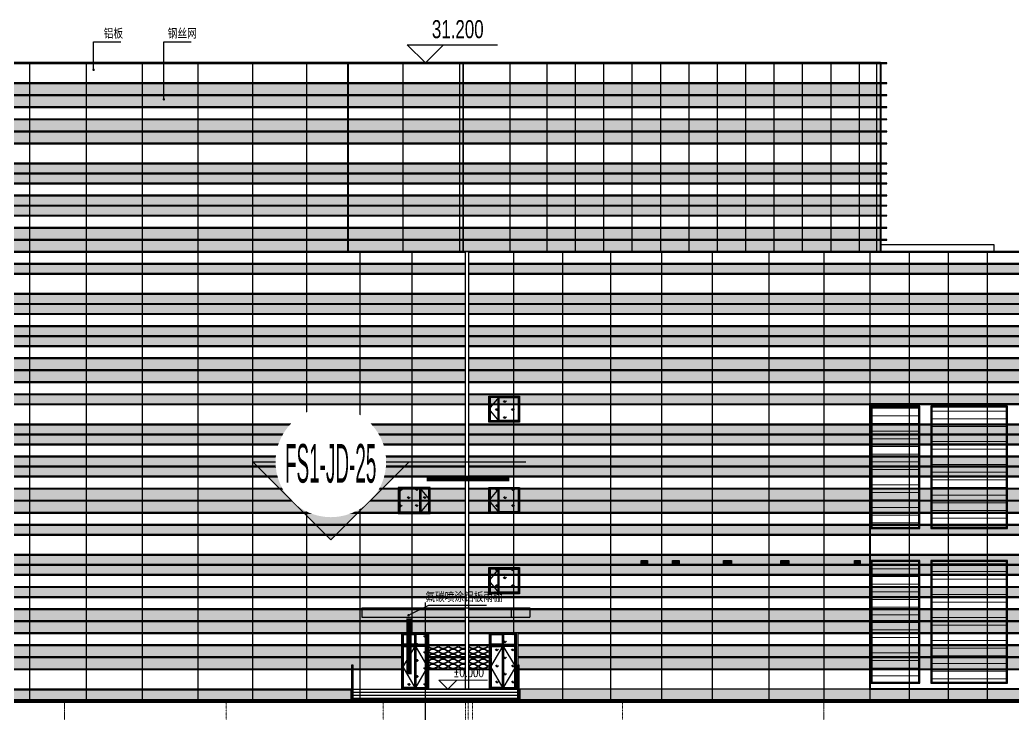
# Model space of a CAD drawing. Extents: x 137748 to 546915, y -417571 to -267079.
# Drawn here: x 223820 to 273270, y -310755 to -276165 of the extents above; entities that cross this region are included whole.
import ezdxf
from ezdxf.enums import TextEntityAlignment as Align

# ---------------------------------------------------------------- set-up
doc = ezdxf.new("R2010")
doc.units = 0
doc.linetypes.add('DASHDOT', pattern=[1, 0.5, -0.25, 0, -0.25])
doc.layers.get('0').update_dxf_attribs({"color": 8})
doc.layers.get('Defpoints').update_dxf_attribs({"color": 8})
for name, color, linetype in [('#幕墙分格线-立面', 8, 'Continuous'), ('#文字', 8, 'Continuous'), ('#标注', 8, 'Continuous'), ('A-ELEV-1', 8, 'Continuous'), ('A-ELEV-2', 8, 'Continuous'), ('A-ELEV-3', 8, 'Continuous'), ('A-ELEV-8', 8, 'Continuous'), ('A-FLOR-RAIL', 8, 'Continuous'), ('DIM_LEAD', 8, 'Continuous'), ('E-HATCH3', 8, 'Continuous'), ('E_WINDOW', 8, 'Continuous'), ('STAIR', 8, 'Continuous')]:
    doc.layers.add(name, color=color, linetype=linetype)
for name, color, linetype, lineweight in [('DIM_ELEV', 8, 'Continuous', 5), ('DOTE', 8, 'DASHDOT', 5), ('PUB_TEXT', 8, 'Continuous', 5), ('WINDOW', 8, 'Continuous', 13)]:
    doc.layers.add(name, color=color, linetype=linetype, lineweight=lineweight)
doc.styles.add('#文字', font='jrs.shx', dxfattribs={"width": 0.7, "bigfont": 'hztxt.shx'})
doc.styles.add('_TCH_DIM', font='SIMPLEX', dxfattribs={"bigfont": 'GBCBIG'})
doc.styles.add('JHZX', font='jrs.shx', dxfattribs={"width": 0.6, "bigfont": 'jhz.shx'})
doc.styles.add('楷体', font='', dxfattribs={"width": 0.75})
doc.styles.get('楷体').set_extended_font_data('KaiTi_GB2312')
pattern_1 = [(270, (-150412.94, 309406.03), (500, -250), [50, -200]), (270, (-150312.94, 309406.03), (500, -250), [50, -200]), (5e-10, (-150162.94, 309481.03), (500, 250), [100, -400]), (5e-10, (-150162.94, 309031.03), (500, 250), [100, -400]), (333.43495, (-150562.94, 309506.03), (500, -2e-07), [223.6, -335.417]), (333.43495, (-150362.94, 309356.03), (500, -1e-05), [223.6, -335.417]), (333.43495, (-150562.94, 309481.03), (500, -2e-07), [167.7, -111.8, 167.7, -111.817]), (26.56505, (-150562.94, 309281.03), (500, 2e-07), [167.7, -111.8, 167.7, -111.817]), (26.56505, (-150362.94, 309406.03), (500, 2e-07), [223.6, -335.417]), (26.56505, (-150562.94, 309256.03), (500, 2e-07), [223.6, -335.417])]
pattern_2 = [(0, (-2842836.16, -397695.05), (0, 28.575), [])]
pattern_3 = [(90, (-49776.75, 120), (-399.1182, 399.1182), [105.8323, -692.404]), (45, (-49776.75, 120), (-399.1185, 399.1185), [105.8323, -458.6065]), (135, (-49776.75, 120), (-399.1185, -399.1185), [105.8323, -458.6065])]

# ---------------------------------------------------------------- blocks, each defined once
blk = doc.blocks.new('R1-R6网格')
at = {"layer": 'E-HATCH3'}
h = blk.add_hatch(dxfattribs=at)
h.set_pattern_fill('菱形金属网', color=256, scale=250, angle=-90, style=0)
h.set_pattern_definition(pattern_1)
h.paths.add_polyline_path([(95327, 29600), (-97, 29600), (-97, 30170), (95327, 30170)])
h = blk.add_hatch(dxfattribs=at)
h.set_pattern_fill('菱形金属网', color=256, scale=250, angle=-90, style=0)
h.set_pattern_definition(pattern_1)
h.paths.add_polyline_path([(116112, 29599), (95327, 29598), (95327, 30168), (116112, 30169)])
h = blk.add_hatch(dxfattribs=at)
h.set_pattern_fill('菱形金属网', color=256, scale=250, angle=-90, style=0)
h.set_pattern_definition(pattern_1)
h.paths.add_polyline_path([(95327, 29000), (-97, 29000), (-97, 29570), (95327, 29570)])
h = blk.add_hatch(dxfattribs=at)
h.set_pattern_fill('菱形金属网', color=256, scale=250, angle=-90, style=0)
h.set_pattern_definition(pattern_1)
h.paths.add_polyline_path([(116112, 28999), (95327, 28998), (95327, 29568), (116112, 29569)])
h = blk.add_hatch(dxfattribs=at)
h.set_pattern_fill('菱形金属网', color=256, scale=250, angle=-90, style=0)
h.set_pattern_definition(pattern_1)
h.paths.add_polyline_path([(95335, 27800), (-97, 27800), (-97, 28370), (95335, 28370)])
h = blk.add_hatch(dxfattribs=at)
h.set_pattern_fill('菱形金属网', color=256, scale=250, angle=-90, style=0)
h.set_pattern_definition(pattern_1)
h.paths.add_polyline_path([(116112, 27800), (95335, 27800), (95335, 28370), (116112, 28370)])
h = blk.add_hatch(dxfattribs=at)
h.set_pattern_fill('菱形金属网', color=256, scale=250, angle=-90, style=0)
h.set_pattern_definition(pattern_1)
h.paths.add_polyline_path([(95335, 27200), (-97, 27200), (-97, 27770), (95335, 27770)])
h = blk.add_hatch(dxfattribs=at)
h.set_pattern_fill('菱形金属网', color=256, scale=250, angle=-90, style=0)
h.set_pattern_definition(pattern_1)
h.paths.add_polyline_path([(116112, 27200), (95335, 27200), (95335, 27770), (116112, 27770)])
h = blk.add_hatch(dxfattribs=at)
h.set_pattern_fill('菱形金属网', color=256, scale=250, angle=-90, style=0)
h.set_pattern_definition(pattern_1)
h.paths.add_polyline_path([(95335, 25700), (-97, 25700), (-97, 26170), (95335, 26170)])
h = blk.add_hatch(dxfattribs=at)
h.set_pattern_fill('菱形金属网', color=256, scale=250, angle=-90, style=0)
h.set_pattern_definition(pattern_1)
h.paths.add_polyline_path([(116112, 25700), (95335, 25700), (95335, 26170), (116112, 26170)])
h = blk.add_hatch(dxfattribs=at)
h.set_pattern_fill('菱形金属网', color=256, scale=250, angle=-90, style=0)
h.set_pattern_definition(pattern_1)
h.paths.add_polyline_path([(95335, 25200), (-97, 25200), (-97, 25670), (95335, 25670)])
h = blk.add_hatch(dxfattribs=at)
h.set_pattern_fill('菱形金属网', color=256, scale=250, angle=-90, style=0)
h.set_pattern_definition(pattern_1)
h.paths.add_polyline_path([(116112, 25200), (95335, 25200), (95335, 25670), (116112, 25670)])
h = blk.add_hatch(dxfattribs=at)
h.set_pattern_fill('菱形金属网', color=256, scale=250, angle=-90, style=0)
h.set_pattern_definition(pattern_1)
h.paths.add_polyline_path([(6668, 24100), (6668, 24570), (-97, 24570), (-97, 24100)])
h.paths.add_polyline_path([(7513, 24570), (7513, 24100), (95335, 24100), (95335, 24570)])
h = blk.add_hatch(dxfattribs=at)
h.set_pattern_fill('菱形金属网', color=256, scale=250, angle=-90, style=0)
h.set_pattern_definition(pattern_1)
h.paths.add_polyline_path([(116112, 24100), (95335, 24100), (95335, 24570), (116112, 24570)])
h = blk.add_hatch(dxfattribs=at)
h.set_pattern_fill('菱形金属网', color=256, scale=250, angle=-90, style=0)
h.set_pattern_definition(pattern_1)
h.paths.add_polyline_path([(6668, 23600), (6668, 24070), (-97, 24070), (-97, 23600)])
h.paths.add_polyline_path([(7513, 24070), (7513, 23600), (95335, 23600), (95335, 24070)])
h = blk.add_hatch(dxfattribs=at)
h.set_pattern_fill('菱形金属网', color=256, scale=250, angle=-90, style=0)
h.set_pattern_definition(pattern_1)
h.paths.add_polyline_path([(116112, 23600), (95335, 23600), (95335, 24070), (116112, 24070)])
h = blk.add_hatch(dxfattribs=at)
h.set_pattern_fill('菱形金属网', color=256, scale=250, angle=-90, style=0)
h.set_pattern_definition(pattern_1)
h.paths.add_polyline_path([(7513, 22970), (7513, 22400), (95335, 22400), (95335, 22970)])
h.paths.add_polyline_path([(7497, 22400), (7497, 22970), (0, 22970), (0, 22400)])
h = blk.add_hatch(dxfattribs=at)
h.set_pattern_fill('菱形金属网', color=256, scale=250, angle=-90, style=0)
h.set_pattern_definition(pattern_1)
h.paths.add_polyline_path([(116112, 22400), (95335, 22400), (95335, 22970), (116112, 22970)])
h = blk.add_hatch(dxfattribs=at)
h.set_pattern_fill('菱形金属网', color=256, scale=250, angle=-90, style=0)
h.set_pattern_definition(pattern_1)
h.paths.add_polyline_path([(7513, 22370), (7513, 21800), (95335, 21800), (95335, 22370)])
h.paths.add_polyline_path([(7497, 21800), (7497, 22370), (0, 22370), (0, 21800)])
h = blk.add_hatch(dxfattribs=at)
h.set_pattern_fill('菱形金属网', color=256, scale=250, angle=-90, style=0)
h.set_pattern_definition(pattern_1)
h.paths.add_polyline_path([(116112, 21800), (95335, 21800), (95335, 22370), (116112, 22370)])
h = blk.add_hatch(dxfattribs=at)
h.set_pattern_fill('菱形金属网', color=256, scale=250, angle=-90, style=0)
h.set_pattern_definition(pattern_1)
h.paths.add_polyline_path([(139047, 20700), (-97, 20700), (-97, 21170), (139047, 21170)])
h = blk.add_hatch(dxfattribs=at)
h.set_pattern_fill('菱形金属网', color=256, scale=250, angle=-90, style=0)
h.set_pattern_definition(pattern_1)
h.paths.add_polyline_path([(139047, 19200), (-97, 19200), (-97, 19670), (139047, 19670)])
h = blk.add_hatch(dxfattribs=at)
h.set_pattern_fill('菱形金属网', color=256, scale=250, angle=-90, style=0)
h.set_pattern_definition(pattern_1)
h.paths.add_polyline_path([(139047, 18700), (-97, 18700), (-97, 19170), (139047, 19170)])
h = blk.add_hatch(dxfattribs=at)
h.set_pattern_fill('菱形金属网', color=256, scale=250, angle=-90, style=0)
h.set_pattern_definition(pattern_1)
h.paths.add_polyline_path([(6668, 17600), (6668, 18070), (-97, 18070), (-97, 17600)])
h.paths.add_polyline_path([(7513, 18070), (7513, 17600), (139047, 17600), (139047, 18070)])
h = blk.add_hatch(dxfattribs=at)
h.set_pattern_fill('菱形金属网', color=256, scale=250, angle=-90, style=0)
h.set_pattern_definition(pattern_1)
h.paths.add_polyline_path([(6668, 17100), (6668, 17570), (-97, 17570), (-97, 17100)])
h.paths.add_polyline_path([(7513, 17570), (7513, 17100), (139047, 17100), (139047, 17570)])
h = blk.add_hatch(dxfattribs=at)
h.set_pattern_fill('菱形金属网', color=256, scale=250, angle=-90, style=0)
h.set_pattern_definition(pattern_1)
h.paths.add_polyline_path([(6668, 16470), (6668, 15900), (138950, 15900), (138950, 16470)])
h.paths.add_polyline_path([(6668, 15900), (6668, 16470), (0, 16470), (0, 15900)])
h = blk.add_hatch(dxfattribs=at)
h.set_pattern_fill('菱形金属网', color=256, scale=250, angle=-90, style=0)
h.set_pattern_definition(pattern_1)
h.paths.add_polyline_path([(7513, 15870), (7513, 15300), (138950, 15300), (138950, 15870)])
h.paths.add_polyline_path([(7497, 15300), (7497, 15870), (0, 15870), (0, 15300)])
h = blk.add_hatch(dxfattribs=at)
h.set_pattern_fill('菱形金属网', color=256, scale=250, angle=-90, style=0)
h.set_pattern_definition(pattern_1)
h.paths.add_polyline_path([(139047, 14200), (-97, 14200), (-97, 14670), (139047, 14670)])
h = blk.add_hatch(dxfattribs=at)
h.set_pattern_fill('菱形金属网', color=256, scale=250, angle=-90, style=0)
h.set_pattern_definition(pattern_1)
h.paths.add_polyline_path([(139047, 12700), (-97, 12700), (-97, 13170), (139047, 13170)])
h = blk.add_hatch(dxfattribs=at)
h.set_pattern_fill('菱形金属网', color=256, scale=250, angle=-90, style=0)
h.set_pattern_definition(pattern_1)
h.paths.add_polyline_path([(139047, 12200), (-97, 12200), (-97, 12670), (139047, 12670)])
h = blk.add_hatch(dxfattribs=at)
h.set_pattern_fill('菱形金属网', color=256, scale=250, angle=-90, style=0)
h.set_pattern_definition(pattern_1)
h.paths.add_polyline_path([(6668, 11100), (6668, 11570), (-97, 11570), (-97, 11100)])
h.paths.add_polyline_path([(7513, 11570), (7513, 11100), (139047, 11100), (139047, 11570)])
h = blk.add_hatch(dxfattribs=at)
h.set_pattern_fill('菱形金属网', color=256, scale=250, angle=-90, style=0)
h.set_pattern_definition(pattern_1)
h.paths.add_polyline_path([(6668, 10600), (6668, 11070), (-97, 11070), (-97, 10600)])
h.paths.add_polyline_path([(7513, 11070), (7513, 10600), (139047, 10600), (139047, 11070)])
h = blk.add_hatch(dxfattribs=at)
h.set_pattern_fill('菱形金属网', color=256, scale=250, angle=-90, style=0)
h.set_pattern_definition(pattern_1)
h.paths.add_polyline_path([(7497, 9400), (7497, 9970), (0, 9970), (0, 9400)])
h.paths.add_polyline_path([(54198, 9400), (54198, 9970), (7513, 9970), (7513, 9400)])
h.paths.add_polyline_path([(58692, 9970), (58692, 9400), (138950, 9400), (138950, 9970)])
h = blk.add_hatch(dxfattribs=at)
h.set_pattern_fill('菱形金属网', color=256, scale=250, angle=-90, style=0)
h.set_pattern_definition(pattern_1)
h.paths.add_polyline_path([(7497, 8800), (7497, 9370), (0, 9370), (0, 8800)])
h.paths.add_polyline_path([(54198, 8800), (54198, 9370), (7513, 9370), (7513, 8800), (53025, 8800), (53025, 8900), (53075, 8900), (53075, 8800)])
h.paths.add_polyline_path([(58692, 9370), (58692, 8800), (59815, 8800), (59815, 8900), (59865, 8900), (59865, 8800), (138950, 8800), (138950, 9370)])
h = blk.add_hatch(dxfattribs=at)
h.set_pattern_fill('菱形金属网', color=256, scale=250, angle=-90, style=0)
h.set_pattern_definition(pattern_1)
h.paths.add_polyline_path([(53025, 7700), (53025, 8170), (0, 8170), (0, 7700)])
h.paths.add_polyline_path([(59865, 8170), (59865, 7700), (138950, 7700), (138950, 8170)])
h.paths.add_polyline_path([(54198, 7700), (54198, 8170), (53075, 8170), (53075, 7700)])
h.paths.add_polyline_path([(58692, 8170), (58692, 7700), (59815, 7700), (59815, 8170)])
h = blk.add_hatch(dxfattribs=at)
h.set_pattern_fill('菱形金属网', color=256, scale=250, angle=-90, style=0)
h.set_pattern_definition(pattern_1)
h.paths.add_polyline_path([(139047, 6200), (-97, 6200), (-97, 6670), (139047, 6670)])
h = blk.add_hatch(dxfattribs=at)
h.set_pattern_fill('菱形金属网', color=256, scale=250, angle=-90, style=0)
h.set_pattern_definition(pattern_1)
h.paths.add_polyline_path([(139047, 5700), (-97, 5700), (-97, 6170), (139047, 6170)])
h = blk.add_hatch(dxfattribs=at)
h.set_pattern_fill('菱形金属网', color=256, scale=250, angle=-90, style=0)
h.set_pattern_definition(pattern_1)
h.paths.add_polyline_path([(6668, 4600), (6668, 4650), (7528, 4650), (7528, 4600), (139047, 4600), (139047, 5070), (-97, 5070), (-97, 4600)])
h = blk.add_hatch(dxfattribs=at)
h.set_pattern_fill('菱形金属网', color=256, scale=250, angle=-90, style=0)
h.set_pattern_definition(pattern_1)
h.paths.add_polyline_path([(7528, 3970), (7528, 3400), (139047, 3400), (139047, 3970)])
h.paths.add_polyline_path([(6668, 3400), (6668, 3970), (-97, 3970), (-97, 3400)])
h = blk.add_hatch(dxfattribs=at)
h.set_pattern_fill('菱形金属网', color=256, scale=250, angle=-90, style=0)
h.set_pattern_definition(pattern_1)
h.paths.add_polyline_path([(7528, 3370), (7528, 3355), (6668, 3355), (6668, 3370), (-97, 3370), (-97, 2800), (139047, 2800), (139047, 3370)])
h = blk.add_hatch(dxfattribs=at)
h.set_pattern_fill('菱形金属网', color=256, scale=250, angle=-90, style=0)
h.set_pattern_definition(pattern_1)
h.paths.add_polyline_path([(64969, 1602), (64969, 2172), (59142, 2172), (59142, 1602)])
h.paths.add_polyline_path([(92269, 1600), (92269, 2170), (64969, 2172), (64969, 1603)])
h = blk.add_hatch(dxfattribs=at)
h.set_pattern_fill('菱形金属网', color=256, scale=250, angle=-90, style=0)
h.set_pattern_definition(pattern_1)
h.paths.add_polyline_path([(96727, 1600), (93604, 1603), (93604, 2173), (96727, 2170)])
h = blk.add_hatch(dxfattribs=at)
h.set_pattern_fill('菱形金属网', color=256, scale=250, angle=-90, style=0)
h.set_pattern_definition(pattern_1)
h.paths.add_polyline_path([(139047, 1600), (98062, 1603), (98062, 2173), (139047, 2170)])
h = blk.add_hatch(dxfattribs=at)
h.set_pattern_fill('菱形金属网', color=256, scale=250, angle=-90, style=0)
h.set_pattern_definition(pattern_1)
h.paths.add_polyline_path([(66758, 1002), (66758, 1569), (59142, 1569), (59142, 1002), (59845, 1002), (59845, 1002)])
h.paths.add_polyline_path([(66758, 1569), (66758, 1002), (92269, 1002), (92269, 1569)])
h = blk.add_hatch(dxfattribs=at)
h.set_pattern_fill('菱形金属网', color=256, scale=250, angle=-90, style=0)
h.set_pattern_definition(pattern_1)
h.paths.add_polyline_path([(96727, 1000), (93604, 1003), (93604, 1573), (96727, 1570)])
h = blk.add_hatch(dxfattribs=at)
h.set_pattern_fill('菱形金属网', color=256, scale=250, angle=-90, style=0)
h.set_pattern_definition(pattern_1)
edge = h.paths.add_edge_path()
edge.add_line((98433, 1003), (98062, 1003))
edge.add_line((98062, 1003), (98062, 1573))
edge.add_line((98062, 1573), (139047, 1570))
edge.add_line((139047, 1570), (139047, 1000))
edge.add_line((139047, 1000), (98483, 1003))
at = {"layer": 'A-ELEV-1', "ltscale": 5}
for p, q in [((92269, 2170), (59142, 2173)), ((92269, 1600), (92269, 2170)), ((59142, 1603), (92269, 1600))]:
    blk.add_line(p, q, dxfattribs=at)
for points in [[(95327, 30200), (-97, 30200), (-97, 31200), (95327, 31200)], [(116112, 30199), (95327, 30200), (95327, 31200), (116112, 31199)], [(95327, 29600), (-97, 29600), (-97, 30170), (95327, 30170)], [(116112, 29599), (95327, 29598), (95327, 30168), (116112, 30169)], [(95327, 29000), (-97, 29000), (-97, 29570), (95327, 29570)], [(116112, 28999), (95327, 28998), (95327, 29568), (116112, 29569)], [(95335, 28400), (-97, 28400), (-97, 28970), (95335, 28970)], [(116112, 28400), (95335, 28400), (95335, 28970), (116112, 28970)], [(95335, 27800), (-97, 27800), (-97, 28370), (95335, 28370)], [(116112, 27800), (95335, 27800), (95335, 28370), (116112, 28370)], [(95335, 27200), (-97, 27200), (-97, 27770), (95335, 27770)], [(116112, 27200), (95335, 27200), (95335, 27770), (116112, 27770)], [(95335, 26200), (-97, 26200), (-97, 27170), (95335, 27170)], [(116112, 26200), (95335, 26200), (95335, 27170), (116112, 27170)], [(95335, 25700), (-97, 25700), (-97, 26170), (95335, 26170)], [(116112, 25700), (95335, 25700), (95335, 26170), (116112, 26170)], [(95335, 25200), (-97, 25200), (-97, 25670), (95335, 25670)], [(116112, 25200), (95335, 25200), (95335, 25670), (116112, 25670)], [(116112, 24600), (95335, 24600), (95335, 25170), (116112, 25170)], [(116112, 24100), (95335, 24100), (95335, 24570), (116112, 24570)], [(116112, 23600), (95335, 23600), (95335, 24070), (116112, 24070)], [(116112, 23000), (95335, 23000), (95335, 23570), (116112, 23570)], [(116112, 22400), (95335, 22400), (95335, 22970), (116112, 22970)], [(116112, 21800), (95335, 21800), (95335, 22370), (116112, 22370)], [(139047, 20700), (-97, 20700), (-97, 21170), (139047, 21170)], [(139047, 20700), (95588, 20700), (95588, 21170), (139047, 21170)], [(139047, 19700), (-97, 19700), (-97, 20670), (139047, 20670)], [(139047, 19200), (-97, 19200), (-97, 19670), (139047, 19670)], [(139047, 18700), (-97, 18700), (-97, 19170), (139047, 19170)], [(139047, 14200), (-97, 14200), (-97, 14670), (139047, 14670)], [(139047, 13200), (-97, 13200), (-97, 14170), (139047, 14170)], [(139047, 12700), (-97, 12700), (-97, 13170), (139047, 13170)], [(139047, 12200), (-97, 12200), (-97, 12670), (139047, 12670)], [(139047, 6200), (-97, 6200), (-97, 6670), (139047, 6670)], [(139047, 5700), (-97, 5700), (-97, 6170), (139047, 6170)], [(139047, 5100), (-97, 5100), (-97, 5670), (139047, 5670)], [(96727, 1600), (93604, 1603), (93604, 2173), (96727, 2170)], [(139047, 1600), (98062, 1603), (98062, 2173), (139047, 2170)], [(96727, 1000), (93604, 1003), (93604, 1573), (96727, 1570)], [(98062, 1003), (98062, 1573), (139047, 1570), (139047, 1000)], [(96727, 0), (93604, 0), (93604, 971), (96727, 969)]]:
    blk.add_lwpolyline(points, close=True, dxfattribs=at)
for points in [[(6668, 24600), (-97, 24600), (-97, 25170), (95335, 25170), (95335, 24600), (7513, 24600)], [(7513, 24570), (95335, 24570), (95335, 24100), (7513, 24100)], [(7513, 24070), (95335, 24070), (95335, 23600), (7513, 23600)], [(7513, 23570), (95335, 23570), (95335, 23000), (7513, 23000)], [(7513, 22970), (95335, 22970), (95335, 22400), (7513, 22400)], [(7513, 22370), (95335, 22370), (95335, 21800), (7513, 21800)], [(7513, 21770), (139047, 21770), (139047, 21200), (-97, 21200), (-97, 21770), (7497, 21770)], [(6668, 18100), (-97, 18100), (-97, 18670), (139047, 18670), (139047, 18100), (7513, 18100)], [(7513, 18070), (139047, 18070), (139047, 17600), (7513, 17600)], [(7513, 17570), (139047, 17570), (139047, 17100), (7513, 17100)], [(7513, 17070), (139047, 17070), (139047, 16500), (7513, 16500)], [(7513, 16470), (139047, 16470), (139047, 15900), (7513, 15900)], [(7513, 15870), (139047, 15870), (139047, 15300), (7513, 15300)], [(7513, 15270), (139047, 15270), (139047, 14700), (-97, 14700), (-97, 15270), (7513, 15270)], [(6668, 11600), (-97, 11600), (-97, 12170), (139047, 12170), (139047, 11600), (7513, 11600)], [(7513, 11570), (139047, 11570), (139047, 11100), (7513, 11100)], [(7513, 11070), (139047, 11070), (139047, 10600), (7513, 10600)], [(58692, 10570), (139047, 10570), (139047, 10000), (58692, 10000)], [(58692, 9970), (139047, 9970), (139047, 9400), (58692, 9400)], [(58692, 9370), (139047, 9370), (139047, 8800), (59865, 8800)], [(59865, 8770), (139047, 8770), (139047, 8200), (59865, 8200)], [(59865, 8170), (139047, 8170), (139047, 7700), (59865, 7700)], [(6668, 4600), (-97, 4600), (-97, 5070), (139047, 5070), (139047, 4600), (7528, 4600)], [(7528, 4570), (139047, 4570), (139047, 4000), (7528, 4000)], [(7528, 3970), (139047, 3970), (139047, 3400), (7528, 3400)], [(7528, 3370), (139047, 3370), (139047, 2800), (-97, 2800), (-97, 3370), (6668, 3370)], [(59142, 2770), (92269, 2770)], [(93604, 2770), (96727, 2770)], [(98062, 2770), (139047, 2770), (139047, 2200), (98062, 2200)], [(92269, 2200), (59142, 2200)], [(96727, 2200), (93604, 2200)], [(59142, 1573), (92269, 1570), (92269, 1000), (89839, 1000)], [(89789, 1000), (59142, 1002)], [(59142, 970), (89789, 970)], [(98433, 0), (98062, 0), (98062, 971), (139047, 969), (139047, 0), (98483, 0)], [(89789, -1), (65145, 1)]]:
    blk.add_lwpolyline(points, dxfattribs=at)
blk = doc.blocks.new('R1-R6板')
at = {"layer": 'A-ELEV-2'}
for p, q in [((139747, 16630), (7913, 16630)), ((7913, 16600), (139747, 16600)), ((92669, 1200), (92669, 1230)), ((94004, 1230), (94004, 1200)), ((97127, 1200), (97127, 1230)), ((98462, 1230), (98462, 1200)), ((92669, 600), (92669, 630)), ((94004, 630), (94004, 600)), ((97127, 600), (97127, 630)), ((98462, 630), (98462, 600)), ((92669, 0), (92669, 30)), ((94004, 30), (94004, 0)), ((97127, 0), (97127, 30)), ((139150, -970), (98550, -970))]:
    blk.add_line(p, q, dxfattribs=at)
for points in [[(116812, 30230), (3, 30230), (3, 30200), (116812, 30200)], [(96135, 30230), (3, 30230), (3, 30200), (96135, 30200)], [(96135, 29230), (3, 29230), (3, 29200), (96135, 29200)], [(116812, 29229), (3, 29229), (3, 29199), (116812, 29199)], [(116812, 28630), (3, 28630), (3, 28600), (116812, 28600)], [(96135, 28630), (3, 28630), (3, 28600), (96135, 28600)], [(116812, 28030), (3, 28030), (3, 28000), (116812, 28000)], [(96135, 28030), (3, 28030), (3, 28000), (96135, 28000)], [(116812, 27430), (3, 27430), (3, 27400), (116812, 27400)], [(96135, 27430), (3, 27430), (3, 27400), (96135, 27400)], [(116812, 26830), (3, 26830), (3, 26800), (116812, 26800)], [(96135, 26830), (3, 26830), (3, 26800), (96135, 26800)], [(116812, 26230), (3, 26230), (3, 26200), (116812, 26200)], [(96135, 26230), (3, 26230), (3, 26200), (96135, 26200)], [(116812, 25230), (3, 25230), (3, 25200), (116812, 25200)], [(96135, 25230), (3, 25230), (3, 25200), (96135, 25200)], [(116812, 24730), (3, 24730), (3, 24700), (116812, 24700)], [(96135, 24730), (3, 24730), (3, 24700), (96135, 24700)], [(116812, 24230), (3, 24230), (3, 24200), (116812, 24200)], [(96135, 24230), (3, 24230), (3, 24200), (96135, 24200)], [(139747, 20230), (3, 20230), (3, 20200), (139747, 20200)], [(96135, 20230), (3, 20230), (3, 20200), (96135, 20200)], [(139747, 19730), (3, 19730), (3, 19700), (139747, 19700)], [(96135, 19730), (3, 19730), (3, 19700), (96135, 19700)], [(139747, 18730), (3, 18730), (3, 18700), (139747, 18700)], [(96135, 18730), (3, 18730), (3, 18700), (96135, 18700)], [(139747, 18230), (3, 18230), (3, 18200), (139747, 18200)], [(139747, 17730), (3, 17730), (3, 17700), (139747, 17700)], [(139747, 13730), (3, 13730), (3, 13700), (139747, 13700)], [(139747, 13230), (3, 13230), (3, 13200), (139747, 13200)], [(139747, 12230), (3, 12230), (3, 12200), (139747, 12200)], [(139747, 11730), (3, 11730), (3, 11700), (139747, 11700)], [(139747, 11230), (3, 11230), (3, 11200), (139747, 11200)], [(139747, 5730), (3, 5730), (3, 5700), (139747, 5700)], [(139747, 5230), (3, 5230), (3, 5200), (139747, 5200)], [(139747, 4730), (3, 4730), (3, 4700), (139747, 4700)], [(139747, 4130), (3, 4130), (3, 4100), (139747, 4100)]]:
    blk.add_lwpolyline(points, close=True, dxfattribs=at)
for points in [[(7913, 23600), (96135, 23600), (96135, 23630), (7913, 23630)], [(7913, 23600), (116812, 23600), (116812, 23630), (7913, 23630)], [(7913, 23100), (96135, 23100), (96135, 23130), (7913, 23130)], [(7913, 23100), (116812, 23100), (116812, 23130), (7913, 23130)], [(7913, 22600), (96135, 22600), (96135, 22630), (7913, 22630)], [(7913, 22600), (116812, 22600), (116812, 22630), (7913, 22630)], [(19831, 22000), (116812, 22000), (116812, 22030), (3, 22030), (3, 22000), (19831, 22000)], [(19831, 22000), (96135, 22000), (96135, 22030), (3, 22030), (3, 22000), (7897, 22000)], [(19831, 21400), (116812, 21400), (116812, 21430), (19831, 21430)], [(19831, 21400), (96135, 21400), (96135, 21430), (19831, 21430)], [(7897, 20830), (3, 20830), (3, 20800), (96135, 20800), (96135, 20830), (19831, 20830)], [(7897, 20830), (3, 20830), (3, 20800), (139747, 20800), (139747, 20830), (19831, 20830)], [(7913, 17100), (139747, 17100), (139747, 17130), (7913, 17130)], [(7913, 16100), (139747, 16100), (139747, 16130), (7913, 16130)], [(19831, 15500), (139747, 15500), (139747, 15530), (3, 15530), (3, 15500), (7897, 15500)], [(19831, 14900), (139747, 14900), (139747, 14930), (19831, 14930)], [(7897, 14330), (3, 14330), (3, 14300), (139747, 14300), (139747, 14330), (19831, 14330)], [(7913, 10600), (139747, 10600), (139747, 10630), (7913, 10630)], [(7913, 10100), (139747, 10100), (139747, 10130), (7913, 10130)], [(7913, 9600), (139747, 9600), (139747, 9630), (7913, 9630)], [(59092, 9000), (139747, 9000), (139747, 9030), (59092, 9030)], [(59092, 8400), (139747, 8400), (139747, 8430), (59092, 8430)], [(60265, 7800), (139747, 7800), (139747, 7830), (60265, 7830)], [(60265, 7200), (139747, 7200), (139747, 7230), (60265, 7230)], [(60315, 6700), (139747, 6700), (139747, 6730), (60315, 6730)], [(7913, 3600), (139747, 3600), (139747, 3630), (7913, 3630)], [(7913, 3000), (139747, 3000), (139747, 3030), (7913, 3030)], [(7913, 2400), (139747, 2400), (139747, 2430), (7913, 2430)], [(98462, 1800), (139747, 1800), (139747, 1830), (3, 1830), (3, 1800), (54143, 1800)], [(59542, 1800), (92669, 1800)], [(92669, 1230), (92669, 1800)], [(94004, 1800), (97127, 1800)], [(94004, 1230), (94004, 1800)], [(97127, 1230), (97127, 1800)], [(98462, 1230), (98462, 1800)], [(92669, 1230), (59542, 1230)], [(67167, 1200), (92669, 1200)], [(97127, 1230), (94004, 1230)], [(94004, 1200), (97127, 1200)], [(98462, 1200), (139747, 1200), (139747, 1230), (98462, 1230)], [(67166, 600), (92669, 600)], [(92669, 630), (67167, 630)], [(97127, 630), (94004, 630)], [(94004, 600), (97127, 600)], [(98462, 600), (139747, 600), (139747, 630), (98462, 630)], [(90189, 30), (64739, 30)], [(64983, 0), (90189, 0)], [(92669, 30), (90239, 30)], [(90239, 0), (92669, 0)], [(97127, 30), (94004, 30)], [(94004, 0), (97127, 0)], [(98500, 0), (139747, 0), (139747, 30), (98500, 30)], [(65595, -970), (90139, -970)], [(65595, -1000), (90139, -1000)]]:
    blk.add_lwpolyline(points, dxfattribs=at)
blk = doc.blocks.new('XZCAD')
at = {"layer": '#幕墙分格线-立面', "ltscale": 300}
for p, q in [((224293, -278306), (224293, -310106)), ((227115, -278306), (227115, -310106)), ((229910, -278306), (229910, -310106)), ((232674, -278306), (232674, -310106)), ((235401, -278306), (235401, -310106)), ((238093, -278306), (238093, -310106)), ((242906, -287736), (242906, -278336)), ((245727, -287736), (245727, -278336)), ((248228, -287736), (248228, -278336)), ((250068, -287736), (250068, -278336)), ((251482, -287736), (251482, -278336)), ((252895, -287736), (252895, -278336)), ((254309, -287736), (254309, -278336)), ((255723, -287736), (255723, -278336)), ((257136, -287736), (257136, -278336)), ((258550, -287736), (258550, -278336)), ((259963, -287736), (259963, -278336)), ((261377, -287736), (261377, -278336)), ((262791, -287736), (262791, -278336)), ((264204, -287736), (264204, -278336)), ((265618, -287736), (265618, -278336)), ((266488, -287736), (266488, -278336)), ((240738, -287706), (240738, -310106)), ((243340, -287706), (243340, -306706)), ((248395, -287706), (248395, -306706)), ((250840, -287706), (250840, -310106)), ((253226, -287706), (253226, -310106)), ((255758, -287706), (255758, -310106)), ((258280, -287706), (258280, -310106)), ((261107, -287706), (261107, -310106)), ((263852, -287706), (263852, -310106)), ((266141, -287706), (266141, -310106)), ((268087, -287706), (268087, -310106)), ((270033, -287706), (270033, -310106)), ((271978, -287706), (271978, -310106))]:
    blk.add_line(p, q, dxfattribs=at)
blk = doc.blocks.new('LEVEL')
blk.add_line((9, 0), (0, 0))
blk.add_lwpolyline([(7.5, 3), (4.5, 0), (1.5, 3), (16.5, 3)])
at = {"style": '楷体', "width": 0.75}
blk.add_attdef('LEVEL', text='', height=3.5, dxfattribs=at).set_placement((9.33, 5.59), align=Align.MIDDLE_CENTER)
blk.add_attdef('FLOOR', text='', height=3.5, dxfattribs=at).set_placement((17.5, 3), align=Align.MIDDLE_LEFT)
blk = doc.blocks.new('A$Cc9b2188e')
at = {"ltscale": 300}
blk.add_wipeout([(0, 21800), (150, 21800), (150, 0), (0, 0)], dxfattribs=at).dxf.layer = '#幕墙分格线-立面'
at = {"layer": '#幕墙分格线-立面', "ltscale": 300}
blk.add_lwpolyline([(0, 21800), (150, 21800), (150, 0), (0, 0)], close=True, dxfattribs=at)
blk = doc.blocks.new('*U51')
at = {"const_width": 0.5}
for points in [[(4.16, -15.594), (4.16, -10.594)], [(4.16, -15.668), (4.16, -10.668)]]:
    blk.add_lwpolyline(points, dxfattribs=at)
blk.add_wipeout([(5.345, 6), (4.721, 5.921), (4.112, 5.765), (3.527, 5.533), (2.975, 5.23), (2.466, 4.86), (2.008, 4.43), (1.607, 3.945), (1.269, 3.414), (1.002, 2.844), (0.807, 2.246), (0.689, 1.628), (0.65, 1), (0.689, 0.372), (0.807, -0.246), (1.002, -0.844), (1.269, -1.414), (1.607, -1.945), (2.008, -2.43), (2.466, -2.86), (2.975, -3.23), (3.527, -3.533), (4.112, -3.765), (4.721, -3.921), (5.345, -4), (5.974, -4), (6.598, -3.921), (7.208, -3.765), (7.793, -3.533), (8.344, -3.23), (8.853, -2.86), (9.312, -2.43), (9.713, -1.945), (10.05, -1.414), (10.318, -0.844), (10.512, -0.246), (10.63, 0.372), (10.67, 1), (10.63, 1.628), (10.512, 2.246), (10.318, 2.844), (10.05, 3.414), (9.713, 3.945), (9.312, 4.43), (8.853, 4.86), (8.344, 5.23), (7.793, 5.533), (7.208, 5.765), (6.598, 5.921), (5.974, 6)])
h = blk.add_hatch(color=256)
h.paths.add_polyline_path([(5.66, 8.075), (2.122, 4.537), (2.466, 4.86), (2.975, 5.23), (3.527, 5.533), (4.112, 5.765), (4.721, 5.921), (5.345, 6), (5.66, 6)])
h.paths.add_polyline_path([(0.689, 1.628), (0.807, 2.246), (1.002, 2.844), (1.269, 3.414), (1.607, 3.945), (1.974, 4.389), (-1.415, 1), (1.974, -2.389), (1.607, -1.945), (1.269, -1.414), (1.002, -0.844), (0.807, -0.246), (0.689, 0.372), (0.65, 1)])
h.paths.add_polyline_path([(5.66, -4), (5.345, -4), (4.721, -3.921), (4.112, -3.765), (3.527, -3.533), (2.975, -3.23), (2.466, -2.86), (2.122, -2.537), (5.66, -6.075)])
for p, q in [((5.66, 8.075), (-1.415, 1)), ((5.66, 8.075), (5.66, 6)), ((5.66, -6.075), (-1.415, 1)), ((5.66, -4), (5.66, -17.094))]:
    blk.add_line(p, q)
at = {"style": 'JHZX', "width": 0.563875}
blk.add_attdef('DANO.', text='', height=3.5, dxfattribs=at).set_placement((1.507, -0.882), (9.777, -0.882), align=Align.FIT)
blk = doc.blocks.new('BYC5661')
at = {"layer": 'WINDOW'}
h = blk.add_hatch(dxfattribs=at)
h.set_pattern_fill('LINE', color=256, scale=400)
h.set_pattern_definition([(0, (-273542.4, 316612.17), (0, 381), [])])
h.paths.add_polyline_path([(50, -6050), (3769, -6050), (3769, -50), (50, -50)])
at = {"layer": 'E_WINDOW'}
for points in [[(0, -6100), (3819, -6100), (3819, 0), (0, 0)], [(50, -6050), (3769, -6050), (3769, -50), (50, -50)]]:
    blk.add_lwpolyline(points, close=True, dxfattribs=at)
blk = doc.blocks.new('BYC3661')
at = {"layer": 'WINDOW'}
h = blk.add_hatch(dxfattribs=at)
h.set_pattern_fill('LINE', color=256, scale=400)
h.set_pattern_definition([(0, (-266178.67, 315229.04), (0, 381), [])])
h.paths.add_polyline_path([(50, -6050), (2403, -6050), (2403, -50), (50, -50)])
at = {"layer": 'E_WINDOW'}
for points in [[(0, -6100), (2453, -6100), (2453, 0), (0, 0)], [(50, -6050), (2403, -6050), (2403, -50), (50, -50)]]:
    blk.add_lwpolyline(points, close=True, dxfattribs=at)
blk = doc.blocks.new('A$Cc5325ee2')
at = {"layer": 'E-HATCH3'}
h = blk.add_hatch(dxfattribs=at)
h.set_pattern_fill('GRASS', color=256, scale=200, style=0)
h.set_pattern_definition(pattern_3)
h.paths.add_polyline_path([(41694, 13900), (40152, 13900), (40152, 15200), (41694, 15200)])
h = blk.add_hatch(dxfattribs=at)
h.set_pattern_fill('GRASS', color=256, scale=200, style=0)
h.set_pattern_definition(pattern_3)
h.paths.add_polyline_path([(35650, 9350), (37247, 9350), (37247, 10650), (35650, 10650)])
h = blk.add_hatch(dxfattribs=at)
h.set_pattern_fill('GRASS', color=256, scale=200, style=0)
h.set_pattern_definition(pattern_3)
h.paths.add_polyline_path([(41694, 9350), (40152, 9350), (40152, 10650), (41694, 10650)])
h = blk.add_hatch(dxfattribs=at)
h.set_pattern_fill('GRASS', color=256, scale=200, style=0)
h.set_pattern_definition(pattern_3)
h.paths.add_polyline_path([(41694, 5350), (40152, 5350), (40152, 6650), (41694, 6650)])
h = blk.add_hatch(dxfattribs=at)
h.set_pattern_fill('GRASS', color=256, scale=200, style=0)
h.set_pattern_definition([(90, (-207008.1, 310106.03), (-399.1182, 399.1182), [105.8323, -692.4041]), (45, (-207008.1, 310106.03), (-399.1185, 399.1185), [105.8323, -458.6065]), (135, (-207008.1, 310106.03), (-399.1185, -399.1185), [105.8323, -458.6065])])
h.paths.add_polyline_path([(35824, 3400), (37158, 3400), (37158, 600), (35824, 600)])
h = blk.add_hatch(dxfattribs=at)
h.set_pattern_fill('GRASS', color=256, scale=200, style=0)
h.set_pattern_definition(pattern_3)
h.paths.add_polyline_path([(40193, 3400), (41527, 3400), (41527, 600), (40193, 600)])
at = {"layer": 'E_WINDOW'}
h = blk.add_hatch(dxfattribs=at)
h.set_pattern_fill('LINE', color=256, scale=30)
h.set_pattern_definition(pattern_2)
h.paths.add_polyline_path([(47771, 6970), (48030, 6970), (48030, 6830), (47771, 6830)])
h = blk.add_hatch(dxfattribs=at)
h.set_pattern_fill('LINE', color=256, scale=30)
h.set_pattern_definition(pattern_2)
h.paths.add_polyline_path([(49330, 6970), (49605, 6970), (49605, 6830), (49330, 6830)])
h = blk.add_hatch(dxfattribs=at)
h.set_pattern_fill('LINE', color=256, scale=30)
h.set_pattern_definition(pattern_2)
h.paths.add_polyline_path([(51875, 6970), (52207, 6970), (52207, 6830), (51875, 6830)])
h = blk.add_hatch(dxfattribs=at)
h.set_pattern_fill('LINE', color=256, scale=30)
h.set_pattern_definition(pattern_2)
h.paths.add_polyline_path([(54727, 6970), (55060, 6970), (55060, 6830), (54727, 6830)])
h = blk.add_hatch(dxfattribs=at)
h.set_pattern_fill('LINE', color=256, scale=30)
h.set_pattern_definition(pattern_2)
h.paths.add_polyline_path([(58388, 6970), (58623, 6970), (58623, 6830), (58388, 6830)])
at = {"layer": 'A-FLOR-RAIL'}
for p, q in [((41605, 0), (41605, 1800)), ((33344, 0), (33394, 0))]:
    blk.add_line(p, q, dxfattribs=at)
for points in [[(33344, 0), (33344, 1800), (33394, 1800), (33394, 0)], [(41605, 1800), (41655, 1800), (41655, 0)]]:
    blk.add_lwpolyline(points, dxfattribs=at)
at = {"layer": 'DIM_ELEV'}
for p, q in [((38113, 600), (37663, 1050)), ((37663, 1050), (40093, 1050)), ((38113, 600), (38563, 1050)), ((38113, 600), (38563, 600))]:
    blk.add_line(p, q, dxfattribs=at)
at = {"layer": 'DIM_LEAD'}
for p, q in [((36158, 4277), (37165, 4774)), ((37165, 4774), (40042, 4774))]:
    blk.add_line(p, q, dxfattribs=at)
at = {"layer": 'DIM_LEAD', "const_width": 60}
blk.add_lwpolyline([(36131, 4263, 1), (36185, 4290, 1)], format="xyb", close=True, dxfattribs=at)
at = {"layer": 'E_WINDOW'}
for p, q in [((40652, 15150), (40652, 13950)), ((40652, 10600), (40652, 9400)), ((40652, 6600), (40652, 5400)), ((33838, 4650), (33838, 4180)), ((33838, 4650), (42196, 4650)), ((41291, 4180), (41291, 4650)), ((42196, 4650), (42196, 4180)), ((33838, 4180), (42196, 4180))]:
    blk.add_line(p, q, dxfattribs=at)
at = {"layer": 'E_WINDOW', "ltscale": 250}
for points in [[(41694, 13900), (40152, 13900), (40152, 15200), (41694, 15200)], [(41644, 13950), (40202, 13950), (40202, 15150), (41644, 15150)], [(40232, 13980), (40622, 13980), (40622, 15120), (40232, 15120)], [(41614, 13980), (40682, 13980), (40682, 15120), (41614, 15120)], [(35650, 9350), (37247, 9350), (37247, 10650), (35650, 10650)], [(35700, 9400), (37197, 9400), (37197, 10600), (35700, 10600)], [(36747, 10600), (35700, 10600), (35700, 9400), (36747, 9400)], [(36717, 10570), (35730, 10570), (35730, 9430), (36717, 9430)], [(36747, 9400), (37197, 9400), (37197, 10600), (36747, 10600)], [(36777, 9430), (37167, 9430), (37167, 10570), (36777, 10570)], [(41694, 9350), (40152, 9350), (40152, 10650), (41694, 10650)], [(41644, 9400), (40202, 9400), (40202, 10600), (41644, 10600)], [(40232, 9430), (40622, 9430), (40622, 10570), (40232, 10570)], [(41614, 9430), (40682, 9430), (40682, 10570), (41614, 10570)], [(47741, 7000), (48060, 7000), (48060, 6800), (47741, 6800)], [(47771, 6970), (48030, 6970), (48030, 6830), (47771, 6830)], [(49300, 7000), (49635, 7000), (49635, 6800), (49300, 6800)], [(49330, 6970), (49605, 6970), (49605, 6830), (49330, 6830)], [(51845, 7000), (52237, 7000), (52237, 6800), (51845, 6800)], [(51875, 6970), (52207, 6970), (52207, 6830), (51875, 6830)], [(54697, 7000), (55090, 7000), (55090, 6800), (54697, 6800)], [(54727, 6970), (55060, 6970), (55060, 6830), (54727, 6830)], [(58358, 7000), (58653, 7000), (58653, 6800), (58358, 6800)], [(58388, 6970), (58623, 6970), (58623, 6830), (58388, 6830)], [(41694, 5350), (40152, 5350), (40152, 6650), (41694, 6650)], [(41644, 5400), (40202, 5400), (40202, 6600), (41644, 6600)], [(40232, 5430), (40622, 5430), (40622, 6570), (40232, 6570)], [(41614, 5430), (40682, 5430), (40682, 6570), (41614, 6570)], [(35824, 3400), (37158, 3400), (37158, 600), (35824, 600)], [(35874, 3350), (37108, 3350), (37108, 650), (35874, 650)], [(35904, 3320), (36461, 3320), (36461, 2830), (35904, 2830)], [(37078, 3320), (36521, 3320), (36521, 2830), (37078, 2830)], [(40193, 3400), (41527, 3400), (41527, 600), (40193, 600)], [(40243, 3350), (41477, 3350), (41477, 650), (40243, 650)], [(40273, 3320), (40830, 3320), (40830, 2830), (40273, 2830)], [(41447, 3320), (40890, 3320), (40890, 2830), (41447, 2830)], [(35874, 2750), (36491, 2750), (36491, 650), (35874, 650)], [(35904, 2720), (36461, 2720), (36461, 680), (35904, 680)], [(37108, 2750), (36491, 2750), (36491, 650), (37108, 650)], [(37078, 2720), (36521, 2720), (36521, 680), (37078, 680)], [(40243, 2750), (40860, 2750), (40860, 650), (40243, 650)], [(40273, 2720), (40830, 2720), (40830, 680), (40273, 680)], [(41477, 2750), (40860, 2750), (40860, 650), (41477, 650)], [(41447, 2720), (40890, 2720), (40890, 680), (41447, 680)]]:
    blk.add_lwpolyline(points, close=True, dxfattribs=at)
for points in [[(40652, 15150), (40152, 14550), (40652, 13950)], [(36747, 10600), (37247, 10000), (36747, 9400)], [(40652, 10600), (40152, 10000), (40652, 9400)], [(40652, 6600), (40152, 6000), (40652, 5400)], [(36491, 2800), (36491, 3350), (35874, 3350), (35874, 2800)], [(36491, 2800), (36491, 3350), (37108, 3350), (37108, 2800)], [(40860, 2800), (40860, 3350), (40243, 3350), (40243, 2800)], [(40860, 2800), (40860, 3350), (41477, 3350), (41477, 2800)], [(35874, 2800), (37108, 2800)], [(35874, 2750), (37108, 2750)], [(36491, 2750), (35874, 1700), (36491, 650)], [(36491, 2750), (37111, 1702), (36496, 650)], [(37108, 2750), (37108, 650)], [(40243, 2800), (41477, 2800)], [(40243, 2750), (41477, 2750)], [(40860, 2750), (40243, 1700), (40860, 650)], [(40860, 2750), (41479, 1702), (40864, 650)], [(41477, 2750), (41477, 650)], [(35874, 650), (37108, 650)], [(40243, 650), (41477, 650)]]:
    blk.add_lwpolyline(points, dxfattribs=at)
at = {"layer": 'STAIR'}
for p, q in [((33294, 600), (33294, 0)), ((41705, 600), (41705, 0))]:
    blk.add_line(p, q, dxfattribs=at)
for points in [[(33294, 600), (41705, 600)], [(33294, 450), (41705, 450)], [(33294, 300), (41705, 300)], [(33294, 150), (41705, 150)], [(33294, 0), (41705, 0)]]:
    blk.add_lwpolyline(points, dxfattribs=at)
at = {"layer": 'WINDOW'}
for p, q in [((37158, 600), (37158, 3400)), ((41527, 600), (41527, 3400))]:
    blk.add_line(p, q, dxfattribs=at)
at = {"layer": 'E_WINDOW'}
for name, p in [('BYC3661', (59171, 14700)), ('BYC5661', (62170, 14700)), ('BYC3661', (59171, 7000)), ('BYC5661', (62170, 7000))]:
    blk.add_blockref(name, p, dxfattribs=at)
at = {"layer": 'PUB_TEXT', "style": '_TCH_DIM'}
blk.add_text('氟碳喷涂铝板雨棚', height=506.4, dxfattribs=at).set_placement((37002, 4931))
at = {"layer": 'PUB_TEXT', "style": '_TCH_DIM', "width": 0.705882}
blk.add_text('%%P0.000', height=446.2, dxfattribs=at).set_placement((38398, 1208))
blk = doc.blocks.new('*U124')
at = {"const_width": 0.5}
for points in [[(4.16, -12.662), (4.16, -7.662)], [(4.16, -15.162), (4.16, -10.162)]]:
    blk.add_lwpolyline(points, dxfattribs=at)
blk.add_wipeout([(5.345, 6), (4.721, 5.921), (4.112, 5.765), (3.527, 5.533), (2.975, 5.23), (2.466, 4.86), (2.008, 4.43), (1.607, 3.945), (1.269, 3.414), (1.002, 2.844), (0.807, 2.246), (0.689, 1.628), (0.65, 1), (0.689, 0.372), (0.807, -0.246), (1.002, -0.844), (1.269, -1.414), (1.607, -1.945), (2.008, -2.43), (2.466, -2.86), (2.975, -3.23), (3.527, -3.533), (4.112, -3.765), (4.721, -3.921), (5.345, -4), (5.974, -4), (6.598, -3.921), (7.208, -3.765), (7.793, -3.533), (8.344, -3.23), (8.853, -2.86), (9.312, -2.43), (9.713, -1.945), (10.05, -1.414), (10.318, -0.844), (10.512, -0.246), (10.63, 0.372), (10.67, 1), (10.63, 1.628), (10.512, 2.246), (10.318, 2.844), (10.05, 3.414), (9.713, 3.945), (9.312, 4.43), (8.853, 4.86), (8.344, 5.23), (7.793, 5.533), (7.208, 5.765), (6.598, 5.921), (5.974, 6)])
h = blk.add_hatch(color=256)
h.paths.add_polyline_path([(5.66, 8.075), (2.122, 4.537), (2.466, 4.86), (2.975, 5.23), (3.527, 5.533), (4.112, 5.765), (4.721, 5.921), (5.345, 6), (5.66, 6)])
h.paths.add_polyline_path([(0.689, 1.628), (0.807, 2.246), (1.002, 2.844), (1.269, 3.414), (1.607, 3.945), (1.974, 4.389), (-1.415, 1), (1.974, -2.389), (1.607, -1.945), (1.269, -1.414), (1.002, -0.844), (0.807, -0.246), (0.689, 0.372), (0.65, 1)])
h.paths.add_polyline_path([(5.66, -4), (5.345, -4), (4.721, -3.921), (4.112, -3.765), (3.527, -3.533), (2.975, -3.23), (2.466, -2.86), (2.122, -2.537), (5.66, -6.075)])
for p, q in [((5.66, 8.075), (-1.415, 1)), ((5.66, 8.075), (5.66, 6)), ((5.66, -6.075), (-1.415, 1)), ((5.66, -4), (5.66, -16.662))]:
    blk.add_line(p, q)
at = {"style": 'JHZX', "width": 0.563875}
blk.add_attdef('DANO.', text='', height=3.5, rotation=270, dxfattribs=at).set_placement((3.777, 5.153), (3.777, -3.117), align=Align.FIT)

msp = doc.modelspace()

# ---------------------------------------------------------------- linework, layer by layer
at = {"layer": '#标注', "ltscale": 10, "const_width": 100}
msp.add_lwpolyline([(266141, -295306), (287544.9, -295306), (287544.9, -309506), (266141, -309506)], close=True, dxfattribs=at)
at = {"layer": 'A-ELEV-3', "const_width": 200}
msp.add_lwpolyline([(148409.4, -310106), (291577, -310106)], dxfattribs=at)
at = {"layer": 'A-ELEV-8', "ltscale": 5, "const_width": 100}
for points in [[(266674.6, -278306), (150762.9, -278306), (150762.9, -309506)], [(240149.5, -278306), (240149.5, -287706), (283764.8, -287706), (283764.8, -309506)], [(266674.6, -278306), (266674.6, -287706)]]:
    msp.add_lwpolyline(points, dxfattribs=at)
at = {"layer": 'A-ELEV-8', "ltscale": 5}
msp.add_lwpolyline([(266674.6, -287356), (272313.3, -287356), (272313.3, -287706)], dxfattribs=at)
at = {"layer": 'A-FLOR-RAIL'}
for p, q in [((248612.7, -310106), (248612.7, -308306)), ((240352.4, -310106), (240402.4, -310106))]:
    msp.add_line(p, q, dxfattribs=at)
for points in [[(240352.4, -310106), (240352.4, -308306), (240402.4, -308306), (240402.4, -310106)], [(248612.7, -308306), (248662.7, -308306), (248662.7, -310106)]]:
    msp.add_lwpolyline(points, dxfattribs=at)
at = {"layer": 'DIM_LEAD'}
for p, q in [((227492.2, -278655), (227492.2, -277258.8)), ((227492.2, -277258.8), (228847.7, -277258.8)), ((230990.4, -280125.3), (230990.4, -277258.8)), ((230990.4, -277258.8), (232346, -277258.8))]:
    msp.add_line(p, q, dxfattribs=at)
at = {"layer": 'DIM_LEAD', "const_width": 60}
for points in [[(227492.2, -278685, 1), (227492.2, -278625, 1)], [(230990.4, -280155.3, 1), (230990.4, -280095.3, 1)]]:
    msp.add_lwpolyline(points, format="xyb", close=True, dxfattribs=at)
at = {"layer": 'DOTE'}
for p, q in [((226047.3, -321207), (226047.3, -310106)), ((226047.3, -312534.5), (226047.3, -310106)), ((234089.1, -312534.5), (234089.1, -310106)), ((241909.5, -312534.5), (241909.5, -310106)), ((246000.7, -321207), (246000.7, -310106)), ((246130.9, -312534.5), (246130.9, -310106)), ((246361.3, -312534.5), (246361.3, -310106)), ((253828, -312534.5), (253828, -310106)), ((263848.5, -321207), (263848.5, -310106)), ((263848.5, -312534.5), (263848.5, -310106))]:
    msp.add_line(p, q, dxfattribs=at)
at = {"layer": 'STAIR'}
for p, q in [((240302.4, -309506), (240302.4, -310106)), ((248712.7, -309506), (248712.7, -310106))]:
    msp.add_line(p, q, dxfattribs=at)
for points in [[(240302.4, -309506), (248712.7, -309506)], [(240302.4, -309656), (248712.7, -309656)], [(240302.4, -309806), (248712.7, -309806)], [(240302.4, -309956), (248712.7, -309956)], [(240302.4, -310106), (248712.7, -310106)]]:
    msp.add_lwpolyline(points, dxfattribs=at)

# ---------------------------------------------------------------- block references
at = {"layer": '#标注'}
ref = msp.add_blockref('LEVEL', (242656.5, -278306), dxfattribs=dict(at, xscale=300, yscale=300, zscale=300))
ref.add_attrib('LEVEL', '31.200', dxfattribs={"layer": '#文字', "height": 900, "style": '#文字', "width": 0.7}).set_placement((244332.3, -276628.2), align=Align.MIDDLE_LEFT)
at = {"layer": 'A-ELEV-1', "ltscale": 5}
msp.add_blockref('R1-R6网格', (150562.9, -309506), dxfattribs=at)
at = {"layer": 'A-ELEV-2'}
msp.add_blockref('R1-R6板', (150162.9, -308536), dxfattribs=at)

# ---------------------------------------------------------------- texts
at = {"layer": 'PUB_TEXT', "style": '_TCH_DIM'}
for s, p in [('铝板', (227997.6, -277101.3)), ('钢丝网', (231183.1, -277101.3))]:
    msp.add_text(s, height=506.38, dxfattribs=at).set_placement(p)

# ---------------------------------------------------------------- next in the draw order: wipeouts: each hides what was drawn before it
at = {"ltscale": 300}
msp.add_wipeout([(246000.7, -287706), (246150.7, -287706), (246150.7, -309506), (246000.7, -309506)], dxfattribs=at).dxf.layer = '#幕墙分格线-立面'

# ---------------------------------------------------------------- next in the draw order: linework, layer by layer
at = {"layer": '#幕墙分格线-立面', "ltscale": 300}
msp.add_lwpolyline([(246000.7, -287706), (246150.7, -287706), (246150.7, -309506), (246000.7, -309506)], close=True, dxfattribs=at)

# ---------------------------------------------------------------- next in the draw order: block references
at = {"layer": 'Defpoints', "ltscale": 300}
msp.add_blockref('A$Cc9b2188e', (246000.7, -309506), dxfattribs=at)

# ---------------------------------------------------------------- next in the draw order: block references
at = {"layer": '#幕墙分格线-立面'}
msp.add_blockref('XZCAD', (0, 0), dxfattribs=at)
at = {"ltscale": 300}
msp.add_blockref('A$Cc5325ee2', (207008.1, -310106), dxfattribs=at)

# ---------------------------------------------------------------- next in the draw order: block references
at = {"layer": '#标注'}
ref = msp.add_blockref('*U124', (239853.3, -301300.2), dxfattribs=dict(at, xscale=550, yscale=550, zscale=550, rotation=90))
ref.add_attrib('DANO.', 'FS1-JD-25', dxfattribs={"layer": '0', "height": 1925, "rotation": 360, "style": 'JHZX', "width": 0.280345}).set_placement((237019.2, -299222.7), (241567.8, -299222.7), align=Align.FIT)
ref = msp.add_blockref('*U51', (240904.4, -314598.5), dxfattribs=dict(at, xscale=-550, yscale=550, zscale=550, rotation=180))
ref.add_attrib('DANO.', 'FS10-JD-20', dxfattribs={"layer": '0', "height": 1925, "style": 'JHZX', "width": 0.251883}).set_placement((241733, -315974), (246281.6, -315974), align=Align.FIT)

# ---------------------------------------------------------------- next in the draw order: hatches: boundary and pattern name
at = {"layer": 'E-HATCH3'}
h = msp.add_hatch(dxfattribs=at)
h.set_pattern_fill('玻璃D', color=256, scale=800, style=0)
h.set_pattern_definition([(0, (80, 160), (400, 400), [40, -360, 40, -360]), (0, (240, 320), (400, 400), [40, -360, 40, -360]), (90, (0, 40), (-400, 400), [40, -360]), (90, (160, 200), (-400, 400), [40, -360]), (45, (160, 240), (0, 400), [113.136, -226.27742, 113.136, -113.136]), (45, (120, 160), (0, 400), [56.568, -509.11742])])
h.paths.add_polyline_path([(203508.1, -310106), (203508.1, -309506), (150412.9, -309506), (150412.9, -310106), (155023.1, -310106), (155023.1, -309506.2), (158063.1, -309506.2), (158063.1, -310106)])
h.paths.add_polyline_path([(248712.7, -309506), (248712.7, -310106), (289663.3, -310106), (289663.3, -309506)])
h.paths.add_polyline_path([(240302.4, -310106), (240302.4, -309506), (215758.1, -309506), (215758.1, -310106)])

doc.saveas('drawing.dxf')
